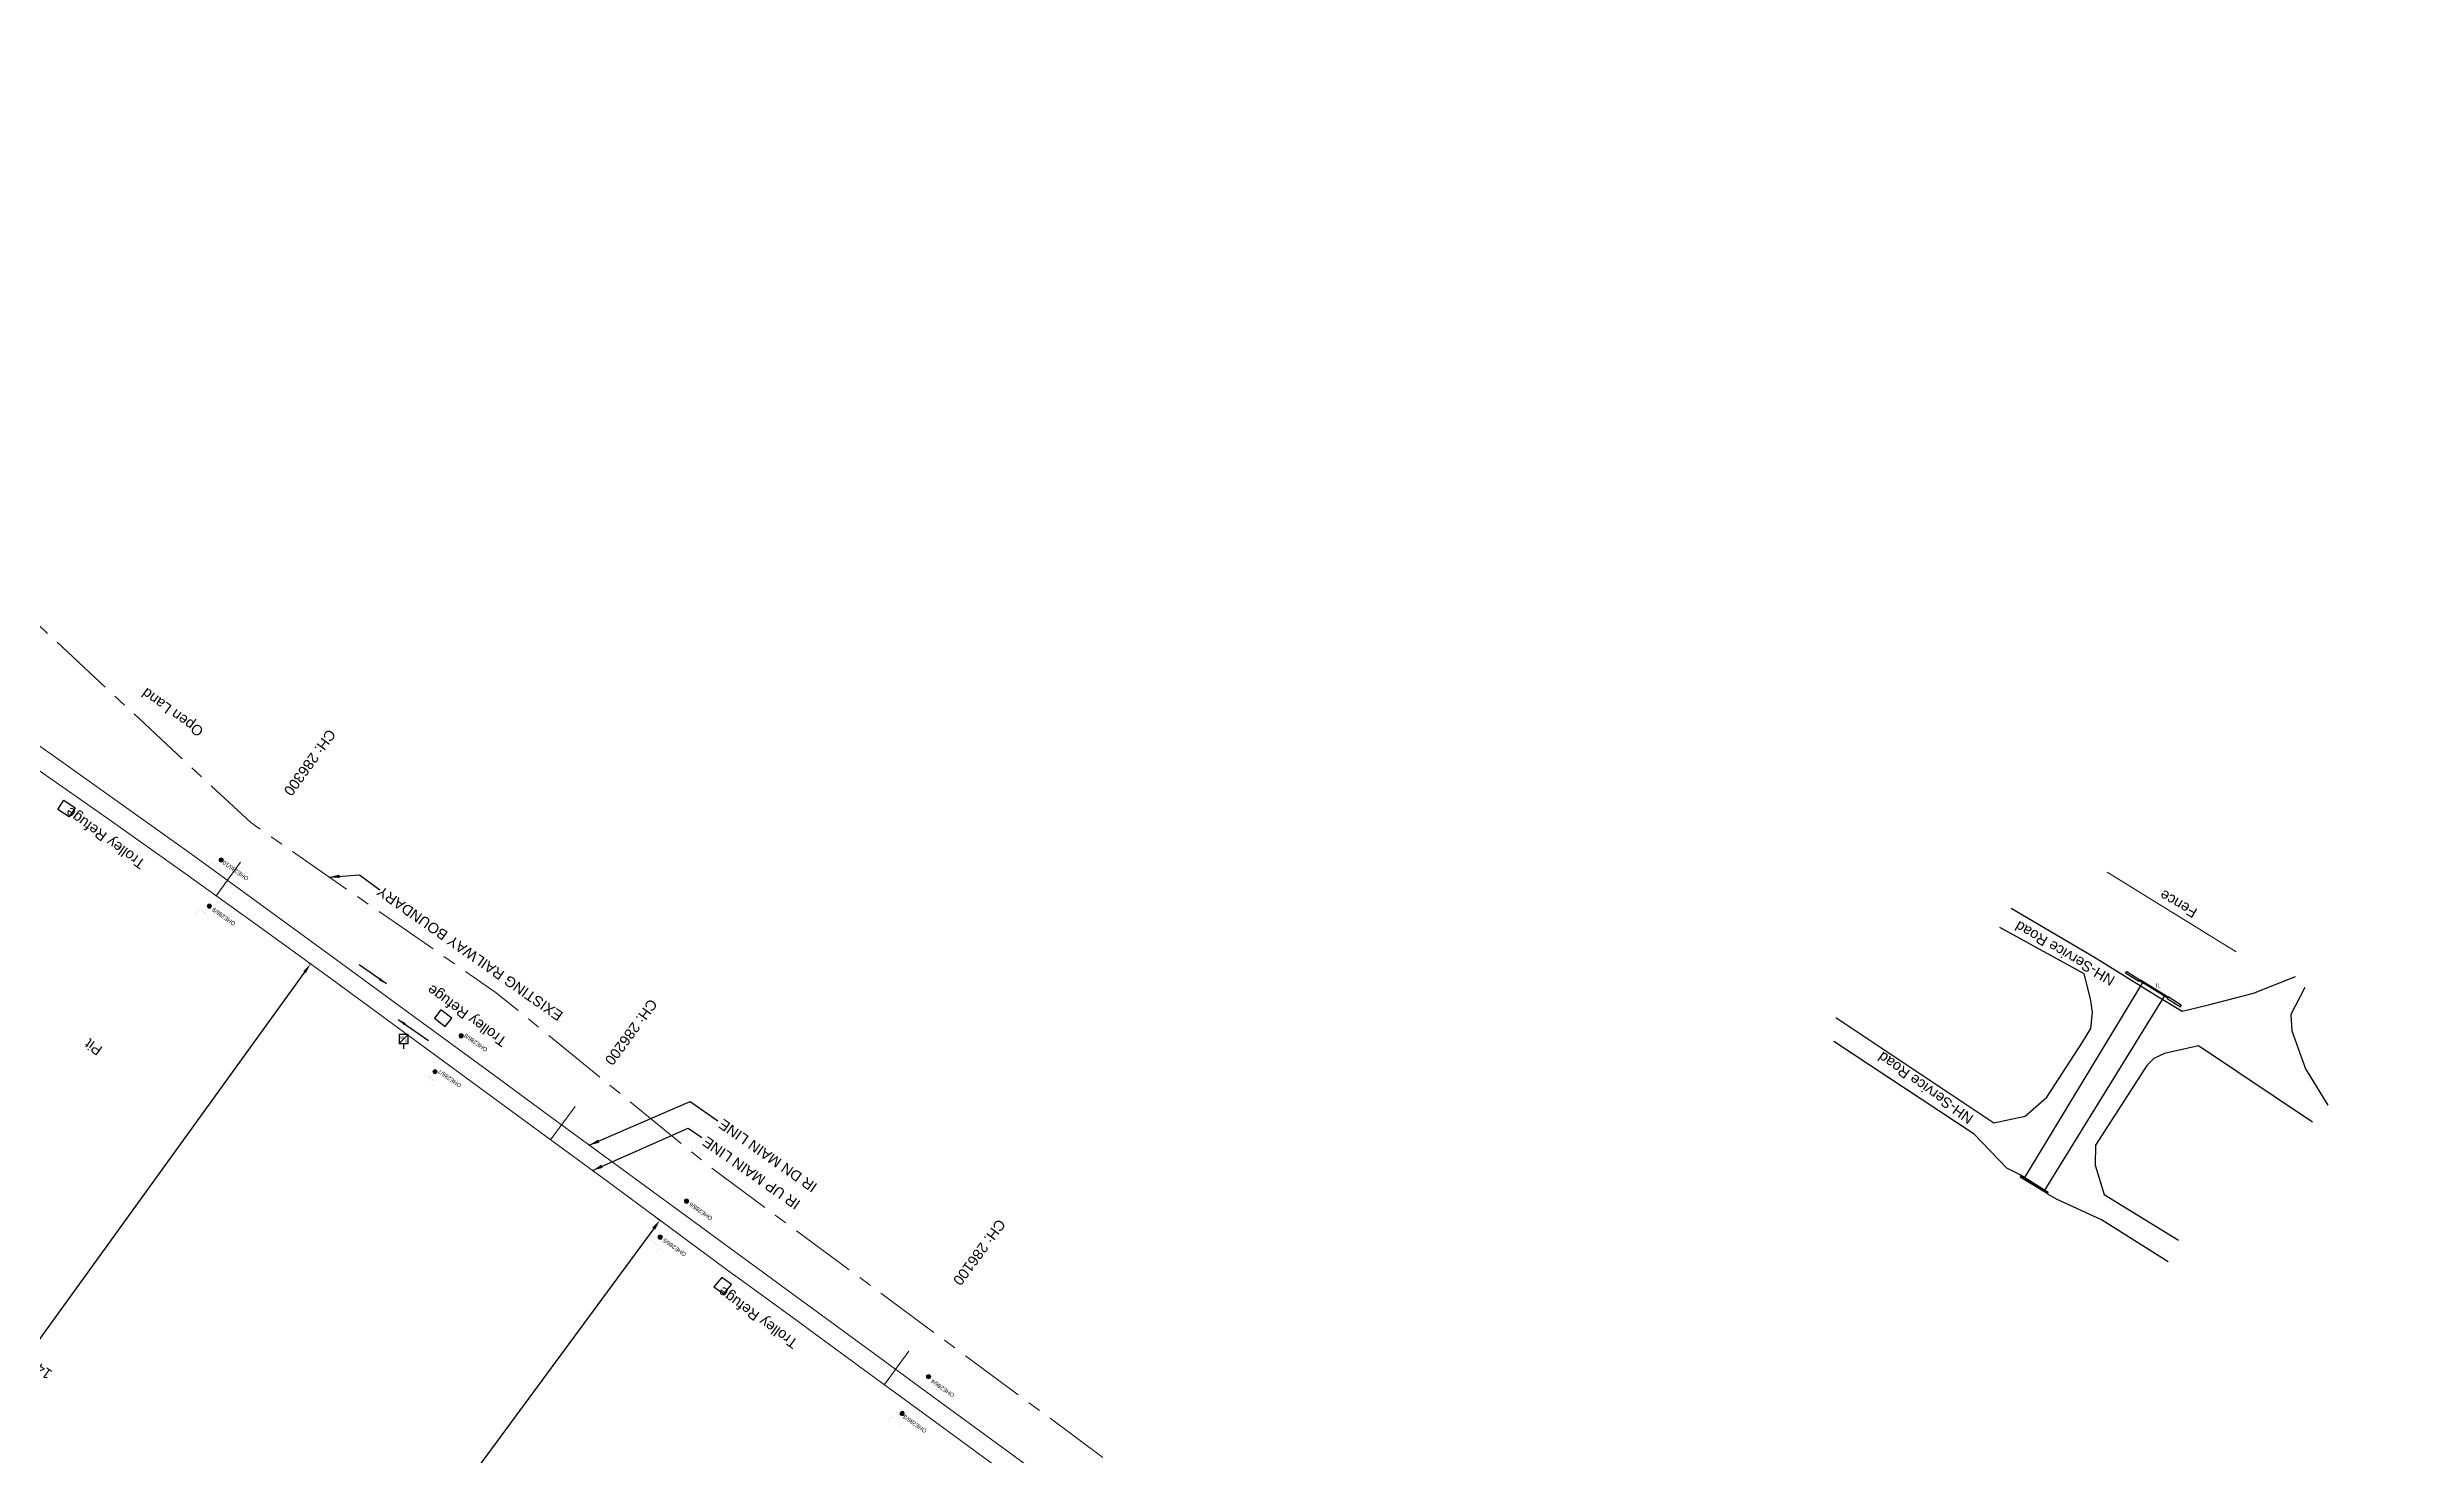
# Model space of a CAD drawing. Header units: metres. Extents: x 646303 to 662875, y 3366650 to 3378730.
# Drawn here: x 655788 to 656361, y 3371514 to 3371854 of the extents above; entities that cross this region are included whole.
import ezdxf
from ezdxf.enums import TextEntityAlignment as Align

# ---------------------------------------------------------------- set-up
doc = ezdxf.new("R2010")
doc.units = ezdxf.units.M
doc.header["$MEASUREMENT"] = 0
doc.header["$PDMODE"] = 3
doc.header["$PDSIZE"] = 0.5
doc.linetypes.add('CENTER', pattern=[50.8, 31.75, -6.35, 6.35, -6.35])
for name, color, linetype, lineweight in [('BOUNDARY DIMENTION', 10, 'Continuous', 0), ('Existing Chainage', 7, 'Continuous', 0), ('Existing IR Track', 143, 'Continuous', 0), ('Existing Railway Boundary', 7, 'CENTER', 0), ('FENCE', 251, 'F-LINE', 0), ('flow direction', 7, 'Continuous', 0), ('OHE MAST', 8, 'Continuous', 0), ('OHE MAST TEXT', 8, 'Continuous', 0)]:
    doc.layers.add(name, color=color, linetype=linetype, lineweight=lineweight)
for name, color, linetype in [('CULVERT_PARAPET', 7, 'Continuous'), ('DFCC Boundary', 6, 'CENTER'), ('SFL_SOFFIT_LVL', 251, 'Continuous'), ('Side Details', 251, 'Continuous'), ('Sign Board', 251, 'Continuous'), ('SUB_ROAD_EDGE', 34, 'Continuous'), ('TOPO_TEXT', 251, 'Continuous'), ('TROLLEY_STAND', 7, 'Continuous'), ('WING_WALL', 7, 'Continuous')]:
    doc.layers.add(name, color=color, linetype=linetype)
doc.styles.add('CUT-FILL', font='cut-fill.shx', dxfattribs={"height": 2})
doc.styles.get("Standard").update_dxf_attribs({"font": 'arial.ttf'})
doc.styles.add('Style-Arial', font='arial.ttf')
doc.linetypes.add('F-LINE', pattern='A,0.6,["X",Standard,S=0.3,R=0,X=0,Y=-0.15],0.1', length=0.7)
doc.dimstyles.new('DIM', dxfattribs={"dimtxt": 2.5, "dimasz": 2.5, "dimexe": 0.18, "dimexo": 0.0625, "dimgap": 0.09, "dimtad": 0, "dimtih": 1, "dimtoh": 1, "dimdec": 3, "dimzin": 0, "dimdsep": 46, "dimtxsty": 'Standard', "dimcen": 0.09, "dimadec": 0, "dimazin": 0, "dimtfac": 1, "dimtdec": 3, "dimtofl": 0, "dimtmove": 0, "dimatfit": 3, "dimfxl": 1, "dimtolj": 1, "dimtzin": 0, "dimarcsym": 0})
doc.dimstyles.new('ISO-25', dxfattribs={"dimtxt": 2.5, "dimasz": 2.5, "dimexe": 1.25, "dimexo": 0.625, "dimtad": 1, "dimtxsty": 'Standard', "dimcen": 2.5, "dimadec": 0, "dimazin": 0, "dimtfac": 1, "dimtmove": 0, "dimatfit": 3, "dimfxl": 1, "dimarcsym": 0})

# ---------------------------------------------------------------- blocks, each defined once
blk = doc.blocks.new('WL')
for p, q in [((1.07, 3.42), (-1.06, 3.42)), ((-1.06, 3.42), (-1.06, 1.29)), ((-1.06, 1.29), (1.07, 1.29)), ((0, 1.29), (0, 0)), ((1.07, 1.29), (1.07, 3.42))]:
    blk.add_line(p, q)
blk.add_lwpolyline([(-1.06, 1.29), (1.07, 3.42)])
at = {"style": 'CUT-FILL'}
for s, p in [('W', (-0.84, 2.35)), ('L', (0.43, 1.56))]:
    blk.add_text(s, height=0.739, dxfattribs=at).set_placement(p)
blk = doc.blocks.new('OHE MAST')
h = blk.add_hatch(color=256)
edge = h.paths.add_edge_path()
edge.add_arc((0, 0), 0.514, 0, 360)
at = {"const_width": 0.01, "flags": 128}
for points in [[(1.5, 3.5), (1.5, 2), (-1.5, 2), (-1.5, 3.5)], [(0, 2), (0, 0)]]:
    blk.add_lwpolyline(points, dxfattribs=at)
blk.add_circle((0, 0), 0.514)
blk = doc.blocks.new('*D1461')
at = {"layer": 'BOUNDARY DIMENTION', "color": 0, "lineweight": -2, "transparency": 16777216}
for p, q in [((662242.98, 3367093.66), (662239.54, 3367088.19)), ((662244.85, 3367095.44), (662244.16, 3367095.87)), ((662233.82, 3367079.1), (662238.08, 3367085.88)), ((662233.03, 3367076.64), (662232.33, 3367077.07))]:
    blk.add_line(p, q, dxfattribs=at)
at = {"layer": 'BOUNDARY DIMENTION', "color": 0, "transparency": 16777216}
for points in [[(662242.62, 3367093.88), (662243.33, 3367093.44), (662244.31, 3367095.78)], [(662233.46, 3367079.32), (662234.17, 3367078.87), (662232.49, 3367076.98)]]:
    blk.add_solid(points, dxfattribs=at)
at = {"layer": 'Defpoints', "color": 0, "linetype": 'Continuous', "ltscale": 0.5, "transparency": 16777216}
for p in [(647418.1, 3377902.15), (647420.31, 3377900.52), (647398.68, 3377871.33)]:
    blk.add_point(p, dxfattribs=at)
at = {"layer": 'Defpoints', "color": 0, "transparency": 16777216}
for p in [(662244.31, 3367095.78), (662244.9, 3367095.41), (662233.08, 3367076.61)]:
    blk.add_point(p, dxfattribs=at)
at = {"layer": 'DFCC Boundary', "color": 0, "linetype": 'Continuous', "lineweight": -2, "ltscale": 0.5, "transparency": 16777216}
for p, q in [((647416.61, 3377900.14), (647413.17, 3377895.5)), ((647420.26, 3377900.55), (647417.96, 3377902.26)), ((647397.96, 3377874.97), (647411.54, 3377893.3)), ((647398.63, 3377871.36), (647396.32, 3377873.07))]:
    blk.add_line(p, q, dxfattribs=at)
at = {"layer": 'DFCC Boundary', "color": 0, "linetype": 'Continuous', "ltscale": 0.5, "transparency": 16777216}
for points in [[(647416.28, 3377900.39), (647416.95, 3377899.9), (647418.1, 3377902.15)], [(647397.62, 3377875.22), (647398.29, 3377874.72), (647396.47, 3377872.96)]]:
    blk.add_solid(points, dxfattribs=at)
at = {"layer": 'BOUNDARY DIMENTION', "color": 0, "transparency": 16777216, "insert": (662238.81, 3367087.03), "char_height": 2.5, "attachment_point": 5, "rotation": 145}
blk.add_mtext('\\A1;22.208 m', dxfattribs=at)
at = {"layer": 'DFCC Boundary', "color": 0, "linetype": 'Continuous', "ltscale": 0.5, "transparency": 16777216, "insert": (647412.36, 3377894.4), "char_height": 2.5, "attachment_point": 5, "rotation": 145}
blk.add_mtext('\\A1;36.332 m', dxfattribs=at)
blk = doc.blocks.new('*D1462')
at = {"layer": 'BOUNDARY DIMENTION', "color": 0, "lineweight": -2, "transparency": 16777216}
for p, q in [((662551.8, 3366887.49), (662550.44, 3366888.48)), ((662549.11, 3366886.35), (662541.43, 3366875.79)), ((662534.84, 3366866.73), (662539.82, 3366873.58)), ((662534.58, 3366863.83), (662533.22, 3366864.82))]:
    blk.add_line(p, q, dxfattribs=at)
at = {"layer": 'BOUNDARY DIMENTION', "color": 0, "transparency": 16777216}
for points in [[(662548.78, 3366886.6), (662549.45, 3366886.11), (662550.58, 3366888.38)], [(662534.5, 3366866.98), (662535.18, 3366866.49), (662533.37, 3366864.71)]]:
    blk.add_solid(points, dxfattribs=at)
at = {"layer": 'Defpoints', "color": 0, "linetype": 'Continuous', "ltscale": 0.5, "transparency": 16777216}
for p in [(647247.45, 3378028.49), (647249.19, 3378027.21), (647225.93, 3377999.21)]:
    blk.add_point(p, dxfattribs=at)
at = {"layer": 'Defpoints', "color": 0, "transparency": 16777216}
for p in [(662551.85, 3366887.45), (662533.37, 3366864.71), (662534.63, 3366863.79)]:
    blk.add_point(p, dxfattribs=at)
at = {"layer": 'DFCC Boundary', "color": 0, "linetype": 'Continuous', "lineweight": -2, "ltscale": 0.5, "transparency": 16777216}
for p, q in [((647247.5, 3378028.45), (647249.34, 3378027.1)), ((647247.71, 3378025.19), (647242.02, 3378017.45)), ((647229.16, 3377999.94), (647240.4, 3378015.24)), ((647225.98, 3377999.17), (647227.82, 3377997.82))]:
    blk.add_line(p, q, dxfattribs=at)
at = {"layer": 'DFCC Boundary', "color": 0, "linetype": 'Continuous', "ltscale": 0.5, "transparency": 16777216}
for points in [[(647247.37, 3378025.44), (647248.05, 3378024.94), (647249.19, 3378027.21)], [(647228.82, 3378000.19), (647229.49, 3377999.7), (647227.68, 3377997.93)]]:
    blk.add_solid(points, dxfattribs=at)
at = {"layer": 'BOUNDARY DIMENTION', "color": 0, "transparency": 16777216, "insert": (662540.62, 3366874.68), "char_height": 2.5, "attachment_point": 5, "rotation": 145}
blk.add_mtext('\\A1;29.264 m', dxfattribs=at)
at = {"layer": 'DFCC Boundary', "color": 0, "linetype": 'Continuous', "ltscale": 0.5, "transparency": 16777216, "insert": (647241.21, 3378016.35), "char_height": 2.5, "attachment_point": 5, "rotation": 145}
blk.add_mtext('\\A1;36.332 m', dxfattribs=at)
blk = doc.blocks.new('*D1463')
at = {"layer": 'BOUNDARY DIMENTION', "color": 0, "lineweight": -2, "transparency": 16777216}
for p, q in [((662172.51, 3367140.93), (662173.68, 3367140.19)), ((662172.2, 3367138.17), (662169.01, 3367133.1)), ((662164.89, 3367126.55), (662167.55, 3367130.78)), ((662162.55, 3367125.07), (662163.71, 3367124.34))]:
    blk.add_line(p, q, dxfattribs=at)
at = {"layer": 'BOUNDARY DIMENTION', "color": 0, "transparency": 16777216}
for points in [[(662171.85, 3367138.39), (662172.55, 3367137.95), (662173.53, 3367140.29)], [(662164.54, 3367126.77), (662165.24, 3367126.33), (662163.56, 3367124.44)]]:
    blk.add_solid(points, dxfattribs=at)
at = {"layer": 'Defpoints', "color": 0, "linetype": 'Continuous', "ltscale": 0.5, "transparency": 16777216}
for p in [(647211.24, 3378055.28), (647211.52, 3378055.08), (647189.88, 3378025.9)]:
    blk.add_point(p, dxfattribs=at)
at = {"layer": 'Defpoints', "color": 0, "transparency": 16777216}
for p in [(662172.46, 3367140.96), (662173.53, 3367140.29), (662162.49, 3367125.11)]:
    blk.add_point(p, dxfattribs=at)
at = {"layer": 'DFCC Boundary', "color": 0, "linetype": 'Continuous', "lineweight": -2, "ltscale": 0.5, "transparency": 16777216}
for p, q in [((647211.47, 3378055.12), (647211.1, 3378055.39)), ((647191.09, 3378028.11), (647206.55, 3378048.96)), ((647209.75, 3378053.28), (647208.18, 3378051.16)), ((647189.83, 3378025.93), (647189.46, 3378026.21))]:
    blk.add_line(p, q, dxfattribs=at)
at = {"layer": 'DFCC Boundary', "color": 0, "linetype": 'Continuous', "ltscale": 0.5, "transparency": 16777216}
for points in [[(647209.42, 3378053.52), (647210.09, 3378053.03), (647211.24, 3378055.28)], [(647190.76, 3378028.36), (647191.43, 3378027.86), (647189.6, 3378026.1)]]:
    blk.add_solid(points, dxfattribs=at)
at = {"layer": 'BOUNDARY DIMENTION', "color": 0, "transparency": 16777216, "insert": (662168.28, 3367131.94), "char_height": 2.5, "attachment_point": 5, "rotation": 145}
blk.add_mtext('\\A1;18.726 m', dxfattribs=at)
at = {"layer": 'DFCC Boundary', "color": 0, "linetype": 'Continuous', "ltscale": 0.5, "transparency": 16777216, "insert": (647207.37, 3378050.06), "char_height": 2.5, "attachment_point": 5, "rotation": 145}
blk.add_mtext('\\A1;36.332 m', dxfattribs=at)
blk = doc.blocks.new('*D1766')
at = {"layer": 'Defpoints', "color": 0, "linetype": 'Continuous', "ltscale": 0.5, "transparency": 16777216}
for p in [(655935.52, 3371570.97), (655936.2, 3371570.48), (655838.01, 3371438.66)]:
    blk.add_point(p, dxfattribs=at)
at = {"layer": 'DFCC Boundary', "color": 0, "linetype": 'Continuous', "lineweight": -2, "ltscale": 0.5, "transparency": 16777216}
for p, q in [((655935.57, 3371570.94), (655936.34, 3371570.37)), ((655934.71, 3371568.47), (655855.5, 3371460.98)), ((655840.16, 3371440.17), (655853.88, 3371458.78)), ((655838.06, 3371438.62), (655838.82, 3371438.05))]:
    blk.add_line(p, q, dxfattribs=at)
at = {"layer": 'DFCC Boundary', "color": 0, "linetype": 'Continuous', "ltscale": 0.5, "transparency": 16777216}
for points in [[(655934.38, 3371568.71), (655935.05, 3371568.22), (655936.2, 3371570.48)], [(655839.83, 3371440.42), (655840.5, 3371439.92), (655838.68, 3371438.16)]]:
    blk.add_solid(points, dxfattribs=at)
at = {"layer": 'DFCC Boundary', "color": 0, "linetype": 'Continuous', "ltscale": 0.5, "transparency": 16777216, "insert": (655854.69, 3371459.88), "char_height": 2.5, "attachment_point": 5, "rotation": 145}
blk.add_mtext('\\A1;164.37 m', dxfattribs=at)
blk = doc.blocks.new('*D1767')
at = {"layer": 'Defpoints', "color": 0, "linetype": 'Continuous', "ltscale": 0.5, "transparency": 16777216}
for p in [(655851.34, 3371632.74), (655851.82, 3371632.4), (655768.84, 3371518.59)]:
    blk.add_point(p, dxfattribs=at)
at = {"layer": 'DFCC Boundary', "color": 0, "linetype": 'Continuous', "lineweight": -2, "ltscale": 0.5, "transparency": 16777216}
for p, q in [((655851.39, 3371632.71), (655851.97, 3371632.29)), ((655850.36, 3371630.37), (655783.73, 3371538.18)), ((655770.78, 3371520.26), (655782.13, 3371535.96)), ((655768.89, 3371518.55), (655769.46, 3371518.13))]:
    blk.add_line(p, q, dxfattribs=at)
at = {"layer": 'DFCC Boundary', "color": 0, "linetype": 'Continuous', "ltscale": 0.5, "transparency": 16777216}
for points in [[(655850.02, 3371630.61), (655850.69, 3371630.13), (655851.82, 3371632.4)], [(655770.45, 3371520.51), (655771.12, 3371520.02), (655769.32, 3371518.24)]]:
    blk.add_solid(points, dxfattribs=at)
at = {"layer": 'DFCC Boundary', "color": 0, "linetype": 'Continuous', "ltscale": 0.5, "transparency": 16777216, "insert": (655782.93, 3371537.07), "char_height": 2.5, "attachment_point": 5, "rotation": 145}
blk.add_mtext('\\A1;140.85 m', dxfattribs=at)

msp = doc.modelspace()

# ---------------------------------------------------------------- linework, layer by layer
at = {"layer": 'CULVERT_PARAPET', "linetype": 'Continuous'}
for points in [[(656293.869, 3371628.421, 270.443), (656293.788, 3371628.271, 270.446), (656300.323, 3371624.259, 270.429), (656300.441, 3371624.413, 270.431)], [(656264.94, 3371581.12, 270.631), (656264.837, 3371580.99, 270.634), (656271.355, 3371576.996, 270.636), (656271.458, 3371577.126, 270.633)]]:
    msp.add_polyline3d(points, close=True, dxfattribs=at)
at = {"layer": 'Existing Chainage', "color": 0, "linetype": 'Continuous', "lineweight": 13, "flags": 128}
for points in [[(655834.8531, 3371656.9519), (655829.0183, 3371648.8306)], [(655915.71, 3371597.9476), (655909.7962, 3371589.8836)], [(655996.3645, 3371538.8324), (655990.4515, 3371530.7679)]]:
    msp.add_lwpolyline(points, dxfattribs=at)
at = {"layer": 'Existing IR Track', "flags": 128}
for points in [[(655767.7094, 3371698.0492), (655789.1489, 3371683.0287), (655806.2414, 3371670.8738), (655823.5748, 3371658.4663), (655842.2983, 3371644.8496), (655859.2577, 3371632.4709), (655876.7223, 3371619.694), (655894.3579, 3371606.7919), (655910.0169, 3371595.3202), (655926.2056, 3371583.4605), (655941.1447, 3371572.5009), (655956.5628, 3371561.1901), (655972.1709, 3371549.8011), (655988.0815, 3371538.1915), (656004.0762, 3371526.4585), (656020.4654, 3371514.436), (656040.5262, 3371499.6995)], [(655786.2858, 3371678.9968), (655803.449, 3371666.9811), (655820.9472, 3371654.6297), (655839.4784, 3371641.3156), (655856.7196, 3371628.8554), (655874.2358, 3371615.9863), (655891.7868, 3371603.0909), (655907.5018, 3371591.5663), (655923.4454, 3371579.8739), (655938.6002, 3371568.7051), (655954.1642, 3371557.2368), (655954.1916, 3371557.2295), (655969.6125, 3371545.9842), (655985.4214, 3371534.4561), (656001.5245, 3371522.6491), (656017.7437, 3371510.7569)]]:
    msp.add_lwpolyline(points, dxfattribs=at)
at = {"layer": 'Existing Railway Boundary', "ltscale": 0.5, "flags": 128}
msp.add_lwpolyline([(655695.3663, 3371793.5754), (655711.513, 3371783.725), (655837.338, 3371666.516), (655896.664, 3371625.403), (655948.651, 3371583.092), (656061.421, 3371499.73), (656120.179, 3371458.709), (656118.6808, 3371456.563), (656134.1953, 3371445.8056), (656188.091, 3371409.1919), (656258.3483, 3371360.6965), (656306.8076, 3371328.3967), (656307.819, 3371318.333), (656341.8204, 3371294.614), (656352.8104, 3371286.9291), (656353.0349, 3371293.9581), (656399.4885, 3371257.2079), (656467.3874, 3371205.4259), (656519.3943, 3371165.6705), (656561.1332, 3371134.4643), (656696.879, 3371057.135), (656765.103, 3370991.786), (657190.218, 3370693.611), (657248.163, 3370651.07), (657303.369, 3370611.936), (657357.203, 3370574.315), (657469.447, 3370495.885), (657520.561, 3370458.991), (657571.453, 3370422.647), (657746.082, 3370302.773), (657804.987, 3370261.127), (657862.698, 3370218.121), (657973.403, 3370140.319), (658020.448, 3370106.576)], dxfattribs=at)
at = {"layer": 'FENCE'}
msp.add_line((656285.839, 3371654.573, 266.817), (656317.032, 3371635.312, 266.835), dxfattribs=at)
at = {"layer": 'SFL_SOFFIT_LVL'}
for points in [[(656294.556, 3371628.12, 268.68), (656265.607, 3371580.409, 268.798)], [(656270.572, 3371577.291, 268.748), (656299.835, 3371624.855, 268.661)]]:
    msp.add_polyline3d(points, dxfattribs=at)
at = {"layer": 'SUB_ROAD_EDGE', "linetype": 'Continuous'}
for points in [[(656262.662, 3371645.845, 269.21), (656282.815, 3371634.004, 269.403), (656297.72, 3371624.767, 269.564), (656303.963, 3371620.93, 269.456), (656310.308, 3371622.502, 269.203), (656321.169, 3371625.292, 268.271), (656331.327, 3371629.359, 267.979)], [(656220.266, 3371619.438, 269.691), (656258.452, 3371594.032, 269.775), (656266.017, 3371595.589, 269.705), (656271.245, 3371600.231, 269.768), (656279.914, 3371613.51, 269.802), (656281.913, 3371616.792, 269.727), (656282.337, 3371620.743, 269.622), (656281.842, 3371623.965, 269.533), (656280.293, 3371629.964, 269.35), (656259.927, 3371641.157, 269.083)], [(656333.612, 3371626.701, 267.996), (656330.205, 3371620.195, 268.113), (656330.491, 3371616.237, 268.354), (656333.741, 3371607.075, 268.974), (656339.164, 3371598.264, 269.03)], [(656300.597, 3371560.452, 269.667), (656284.503, 3371570.527, 269.718), (656273.779, 3371575.469, 269.727), (656271.379, 3371576.86, 269.73), (656271.625, 3371577.203, 269.876), (656264.822, 3371581.44, 269.781), (656261.632, 3371583.069, 269.664), (656253.696, 3371591.239, 269.88), (656219.833, 3371613.617, 269.832)], [(656335.442, 3371594.172, 269.009), (656307.946, 3371612.559, 269.38), (656299.689, 3371610.766, 269.497), (656297.083, 3371609.568, 269.592), (656295.446, 3371607.84, 269.654), (656282.991, 3371588.58, 269.74), (656282.935, 3371583.756, 269.749), (656285.084, 3371576.649, 269.7), (656303.088, 3371565.621, 269.463)]]:
    msp.add_polyline3d(points, dxfattribs=at)
at = {"layer": 'TROLLEY_STAND', "linetype": 'Continuous'}
for points in [[(655793.449, 3371667.869, 269.168), (655790.736, 3371669.68, 269.164), (655792.187, 3371671.888, 269.294), (655794.9, 3371670.077, 269.294)], [(655884.354, 3371617.261, 269.246), (655885.905, 3371619.292, 269.151), (655883.295, 3371621.301, 269.106), (655881.7429, 3371619.2686, 269.106)], [(655951.616, 3371552.692, 269.278), (655953.524, 3371554.957, 269.395), (655951.145, 3371556.612, 269.366), (655949.2355, 3371554.3452, 269.366)]]:
    msp.add_polyline3d(points, close=True, dxfattribs=at)
at = {"layer": 'WING_WALL', "linetype": 'Continuous'}
for points in [[(656293.746, 3371628.522, 269.537), (656293.48, 3371628.115, 269.554), (656290.296, 3371630.16, 269.535), (656290.562, 3371630.567, 269.518)], [(656300.359, 3371624.034, 269.567), (656303.526, 3371622.042, 269.542), (656303.72, 3371622.399, 269.555), (656300.553, 3371624.391, 269.58)]]:
    msp.add_polyline3d(points, close=True, dxfattribs=at)

# ---------------------------------------------------------------- block references
at = {"layer": 'OHE MAST', "color": 2, "rotation": 143.3908318566117}
for p in [(655830.202, 3371657.473), (655827.354, 3371646.355), (655888.178, 3371615.035), (655881.872, 3371606.358), (655942.626, 3371575.09), (655936.284, 3371566.408), (656001.106, 3371532.689), (655994.734, 3371523.76)]:
    msp.add_blockref('OHE MAST', p, dxfattribs=at)
at = {"layer": 'Sign Board', "linetype": 'Continuous'}
msp.add_blockref('WL', (655874.292, 3371611.873, 269.294), dxfattribs=at)

# ---------------------------------------------------------------- texts
at = {"layer": 'CULVERT_PARAPET', "linetype": 'Continuous'}
for s, height, p in [('CULS', 0.1, (656293.788, 3371628.271, 270.446)), ('CULS', 0.1, (656293.869, 3371628.421, 270.443)), ('IL', 1, (656297.605, 3371626.692, 266.867)), ('CULS', 0.1, (656300.323, 3371624.259, 270.429)), ('CULS', 0.1, (656300.441, 3371624.413, 270.431)), ('CULS', 0.1, (656264.837, 3371580.99, 270.634)), ('CULS', 0.1, (656264.94, 3371581.12, 270.631)), ('IL', 0.1, (656267.382, 3371578.122, 266.103)), ('CULS', 0.1, (656271.355, 3371576.996, 270.636)), ('CULS', 0.1, (656271.458, 3371577.126, 270.633))]:
    msp.add_text(s, height=height, dxfattribs=at).set_placement(p)
at = {"layer": 'Existing Chainage', "color": 0, "linetype": 'Continuous', "lineweight": 0, "char_height": 2.5, "attachment_point": 6, "line_spacing_factor": 0.6, "style": 'Style-Arial'}
for s, insert, rotation in [('CH: 286300', (655846.1843, 3371673.4375), 234.304269), ('CH: 286200', (655923.7357, 3371608.3861), 233.745495), ('CH: 286100', (656007.8545, 3371555.2078), 233.750786)]:
    msp.add_mtext(s, dxfattribs=dict(at, insert=insert, rotation=rotation))
at = {"layer": 'Existing IR Track', "color": 7, "lineweight": 0}
for s, p in [('IR DN MAIN LINE', (655950.8248, 3371594.0694)), ('IR UP MAIN LINE', (655946.9178, 3371589.8293))]:
    msp.add_text(s, height=2.5, rotation=145, dxfattribs=at).set_placement(p, align=Align.MIDDLE_RIGHT)
at = {"layer": 'Existing Railway Boundary', "linetype": 'Continuous', "ltscale": 5}
msp.add_text('EXISTING RAILWAY BOUNDARY', height=2.5, rotation=145, dxfattribs=at).set_placement((655913.019, 3371620.4791))
at = {"layer": 'OHE MAST TEXT'}
for s, p in [('OHE286/10', (655833.6812, 3371654.8975)), ('OHE286/9', (655830.8332, 3371643.7795)), ('OHE286/8', (655891.7018, 3371613.3668)), ('OHE286/7', (655885.3958, 3371604.6898)), ('OHE286/6', (655946.0562, 3371572.6088)), ('OHE286/5', (655939.7142, 3371563.9268)), ('OHE286/4', (656004.4876, 3371529.8937)), ('OHE286/3', (655997.8037, 3371521.2763))]:
    msp.add_text(s, height=1, rotation=145, dxfattribs=at).set_placement(p, align=Align.MIDDLE_CENTER)
at = {"layer": 'Side Details'}
for s, p in [('Open Land', (655826.1864, 3371689.0681)), ('Trolley Refuge', (655812.125, 3371657.1084)), ('Trolley Refuge', (655899.4779, 3371614.2054)), ('Pit', (655801.7281, 3371612.0997)), ('Trolley Refuge', (655969.778, 3371541.2943))]:
    msp.add_text(s, height=2.5, rotation=144.100313, dxfattribs=at).set_placement(p)
at = {"layer": 'TOPO_TEXT'}
for s, rotation, p in [('Fence', 149.519614, (656307.8515, 3371645.4811)), ('NH-Service Road', 149.519614, (656287.9559, 3371629.113)), ('NH-Service Road', 144.533469, (656253.7689, 3371595.5882))]:
    msp.add_text(s, height=2.5, rotation=rotation, dxfattribs=at).set_placement(p)
at = {"layer": 'WING_WALL', "linetype": 'Continuous'}
for p in [(656290.296, 3371630.16, 269.535), (656290.562, 3371630.567, 269.518), (656293.48, 3371628.115, 269.554), (656293.746, 3371628.522, 269.537), (656300.359, 3371624.034, 269.567), (656300.553, 3371624.391, 269.58), (656303.526, 3371622.042, 269.542), (656303.72, 3371622.399, 269.555)]:
    msp.add_text('WW', height=0.1, dxfattribs=at).set_placement(p)

# ---------------------------------------------------------------- dimensions: what is measured, and where the dimension line sits
at = {"layer": 'BOUNDARY DIMENTION'}
for base, p1, p2, angle, picture, middle in [((662173.529, 3367140.2883), (662162.4923, 3367125.1074), (662172.4611, 3367140.9598), 57.836172, '*D1463', (662168.2806, 3367131.9424)), ((662533.3681, 3366864.7117), (662551.8505, 3366887.4548), (662534.6347, 3366863.7903), 233.96428, '*D1462', (662540.6227, 3366874.6837)), ((662244.3078, 3367095.7789), (662233.0795, 3367076.6056), (662244.9018, 3367095.4054), 57.836172, '*D1461', (662238.8082, 3367087.0333))]:
    dim = msp.add_linear_dim(base=base, p1=p1, p2=p2, angle=angle, dimstyle='DIM', override={"dimpost": ' m'}, dxfattribs=at)
    dim.commit()
    dim.dimension.update_dxf_attribs({"geometry": picture, "text_midpoint": middle, "dimtype": 129, "text_rotation": 145})
at = {"layer": 'DFCC Boundary', "linetype": 'Continuous', "ltscale": 0.5}
for base, p1, p2, angle, picture, middle in [((655851.8212, 3371632.3955), (655768.8371, 3371518.5854), (655851.3392, 3371632.7437), 54.144373, '*D1767', (655782.9286, 3371537.0688)), ((655936.1952, 3371570.4776), (655838.0052, 3371438.656), (655935.5211, 3371570.9743), 53.610565, '*D1766', (655854.6866, 3371459.8794))]:
    dim = msp.add_linear_dim(base=base, p1=p1, p2=p2, angle=angle, dimstyle='DIM', override={"dimdec": 2, "dimpost": ' m'}, dxfattribs=at)
    dim.commit()
    dim.dimension.update_dxf_attribs({"geometry": picture, "text_midpoint": middle, "dimtype": 129, "text_rotation": 145})

# ---------------------------------------------------------------- leaders
at = {"layer": 'Existing IR Track', "color": 7, "lineweight": 0}
for points in [[(655919.1072, 3371588.5679), (655943.5096, 3371599.1382), (655950.2112, 3371594.5037)], [(655919.9019, 3371582.4725), (655942.9953, 3371592.6926), (655946.338, 3371590.456)]]:
    msp.add_leader(points, dimstyle='ISO-25', override={"dimtxt": 0.5, "dimtad": 0}, dxfattribs=at)
at = {"layer": 'Existing Railway Boundary', "linetype": 'Continuous', "ltscale": 5}
msp.add_leader([(655856.3199, 3371653.3615), (655863.5981, 3371653.8612), (655868.5753, 3371650.2896)], dimstyle='ISO-25', override={"dimtxt": 0.5, "dimtad": 0}, dxfattribs=at)
at = {"layer": 'flow direction', "lineweight": 0}
for points in [[(655870.1403, 3371627.5354), (655863.5238, 3371632.1843)], [(655872.9696, 3371618.9922), (655880.2611, 3371613.869)]]:
    msp.add_leader(points, dimstyle='ISO-25', override={"dimtxt": 0.5, "dimasz": 2, "dimtad": 0}, dxfattribs=at)

doc.saveas('drawing.dxf')
